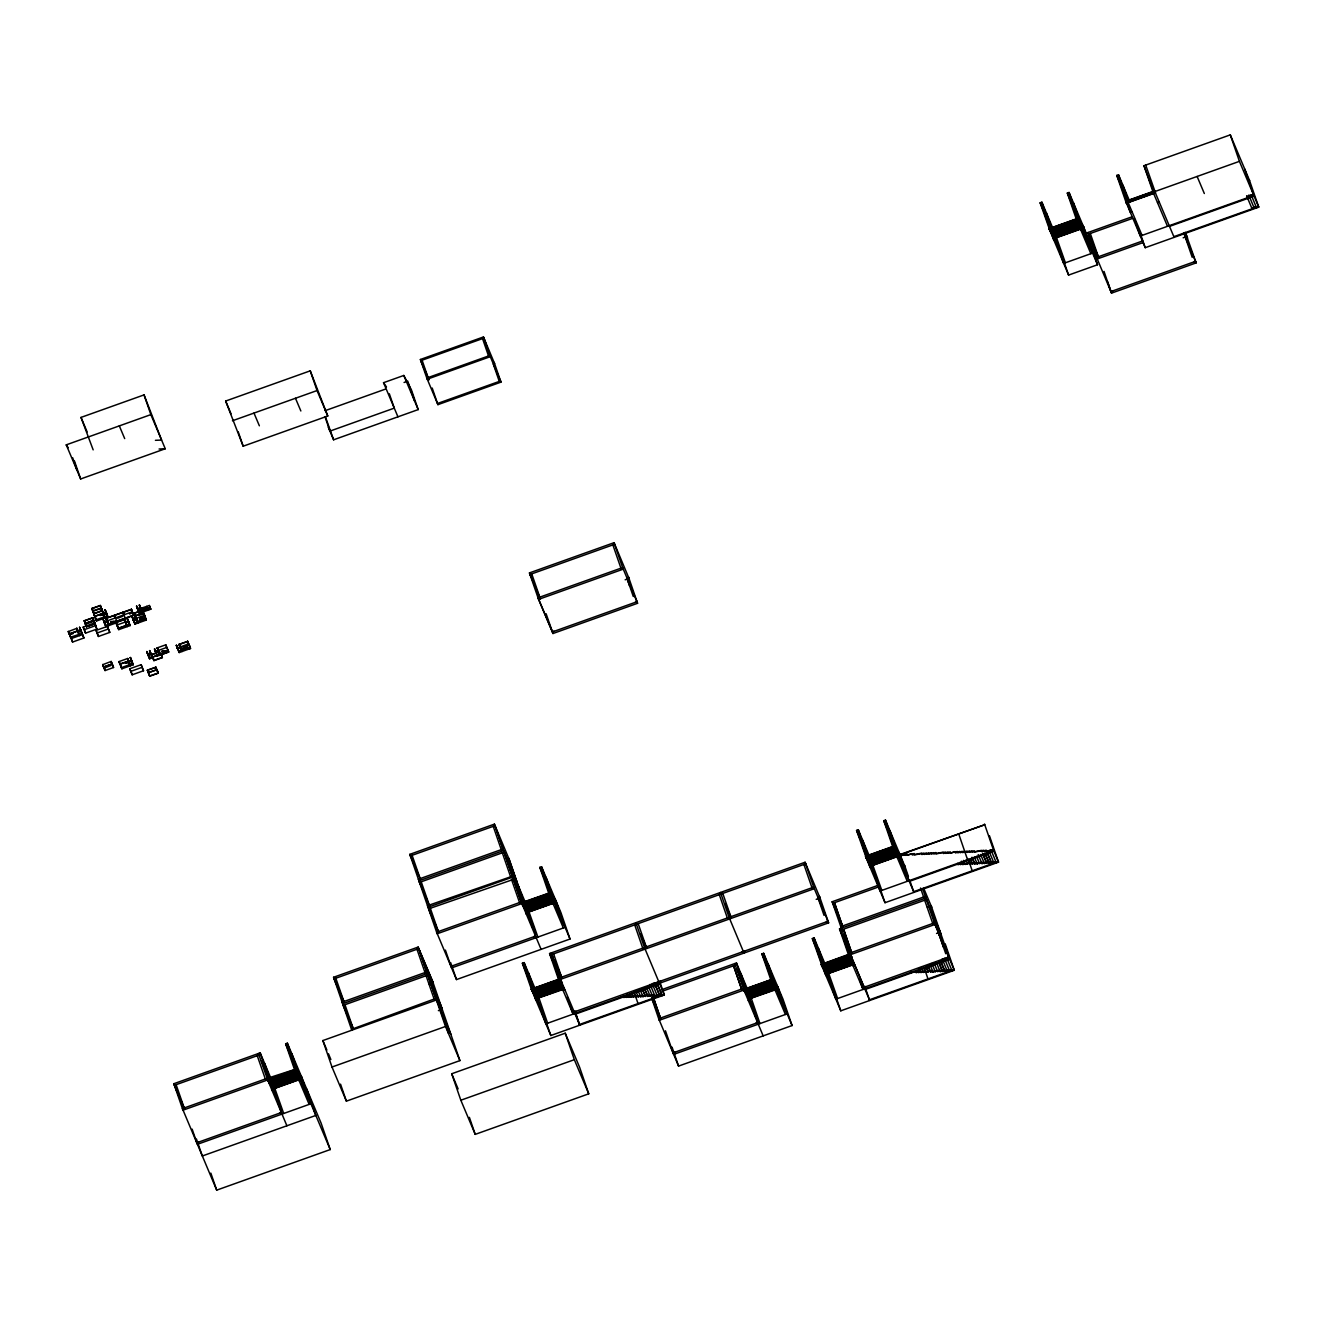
<?xml version="1.0" encoding="UTF-8"?>
<svg xmlns="http://www.w3.org/2000/svg" width="1325" height="1325" viewBox="0 0 1325 1325"><rect width="100%" height="100%" fill="white"/><g stroke="black" fill="none" stroke-linecap="round" stroke-linejoin="round"><path stroke-width="1.5" d="M93.164 449.871L81.007 417.408L144.044 394.9L161.584 440.066L155.423 440.314M66.25 444.852L150.851 414.626L165.261 448.761L80.659 478.971L66.25 444.852L68.221 447.701M225.648 401.044L310.249 370.834L327.772 416L243.171 446.21L225.648 401.044L231.014 413.764M232.438 420.77L317.039 390.56L327.772 416M483.443 336.964L490.233 356.69L427.197 379.215L420.389 359.489L483.443 336.964L494.589 363.597L493.297 364.044L499.277 381.418M483.84 338.157L420.803 360.665L428.952 379.96M397.947 416.828L383.538 382.693L403.794 375.455L411.413 389.848L418.203 409.591L333.602 439.801L328.236 427.081M325.089 410.684L385.525 389.086M404.059 382.478L407.736 381.153L414.526 400.895M437.515 403.479L500.568 380.954M500.966 382.13L489.819 355.514L426.783 378.039L437.929 404.655L500.966 382.13L494.175 362.404M1079.03 220.232L1049.913 230.583L1040.142 202.808L1041.881 202.178L1053.209 229.043M1081.73 227.221L1090.856 253.704L1076.447 219.569L1067.321 193.086L1069.06 192.473L1088.388 238.268L1097.514 264.752L1068.596 275.087L1049.036 228.612L1077.954 218.277M1126.548 203.205L1155.483 192.87L1154.588 190.899L1125.67 201.234L1145.231 247.692L1258.75 207.147L1239.422 161.352L1125.902 201.897L1116.793 175.43L1118.515 174.801L1129.099 199.843M1167.491 226.31L1153.081 192.191L1143.972 165.708L1230.296 134.868L1249.641 180.68M1049.168 228.827L1078.086 218.492M1126.697 203.404L1125.819 201.45L1152.8 191.81M1051.238 228.347L1078.235 218.708L1079.676 221.523M1127.89 200.969L1152.949 192.026M1049.251 229.275L1078.384 218.923L1079.395 221.093M1049.549 229.705L1078.467 219.37M1126.184 202.327L1155.102 191.993M1051.603 229.225L1078.6 219.586M1141.753 197.028L1147.582 194.725M1049.632 230.153L1078.947 219.768M1126.267 202.775L1155.185 192.44M1049.764 230.368L1078.881 220.016M1126.416 202.99L1155.334 192.655M1050.046 230.798L1079.362 220.414M1050.195 230.997L1079.312 220.646M1050.477 231.428L1079.461 220.861M1079.792 221.06L1050.626 231.643L1049.599 229.473M1050.907 232.074L1080.223 221.689L1081.233 223.875M1051.04 232.289L1080.355 221.904M1051.189 232.504L1080.306 222.136M1051.321 232.703L1080.637 222.335M1051.47 232.918L1080.587 222.567M1080.72 222.782L1051.603 233.134L1050.162 230.318M1051.884 233.564L1081.068 222.981M1052.033 233.78L1081.15 223.428M1052.182 233.995L1081.299 223.643M1052.315 234.21L1081.432 223.859M1051.007 231.593L1052.464 234.426L1081.581 224.058M1052.597 234.624L1081.912 224.256M1052.746 234.84L1082.061 224.472L1082.939 226.426L1081.482 223.61L1082.376 225.581M1052.878 235.055L1081.995 224.703M1082.277 225.134L1053.309 235.701L1051.868 232.885M1053.441 235.916L1082.575 225.565M1082.757 225.532L1053.59 236.132L1052.713 234.161L1054.153 236.976L1083.469 226.608M1053.739 236.33L1083.038 225.962M1053.872 236.546L1082.989 226.194M1054.021 236.761L1083.138 226.409M1083.419 226.84L1054.303 237.192L1053.276 235.022M1054.435 237.407L1083.552 227.055M1054.717 237.837L1083.701 227.271M1083.933 227.933L1054.998 238.252L1053.557 235.436M1055.429 239.163L1053.69 239.775L1044.58 213.308L1046.303 212.679L1051.52 227.817M1132.063 211.785L1130.341 212.398L1121.215 185.931L1122.954 185.301L1128.155 200.439M1157.52 202.692L1159.259 202.062M1143.276 242.508L1097.133 258.988L1088.024 232.504L1132.246 216.72M1132.792 218.31L1088.57 234.094L1098.177 256.851M1088.868 234.807L1090.309 233.482L1098.624 257.481L1096.885 258.093M106.497 613.111L100.22 615.363L106.397 612.962L107.905 616.937L96.543 620.978L91.889 608.457L100.336 605.442L101.627 609.003M100.418 605.674L91.938 608.622L95.069 616.937M1246.858 196.481L1251.197 194.924L1256.58 207.926L1256.133 206.601L1251.794 208.141L1246.626 195.818M1253.599 194.808L1249.26 196.365L1248.796 195.04M1253.831 195.471L1140.312 236.032L1134.316 218.625M92.733 610.957L101.23 607.993M1169.528 226.393L1254.113 196.183L1244.705 169.004M92.849 611.272L101.329 608.308M101.131 608.308L101.959 610.709L93.644 613.591L96.178 619.603L95.168 617.251M93.76 613.922L102.34 610.676M93.793 613.988L96.543 620.978M102.257 610.957L102.853 613.293M1142.73 240.918L1096.587 257.398L1111.543 293.123L1196.144 262.897L1185.428 232.637M106.083 612.498L94.622 616.407L103.052 613.293L105.006 617.963L101.777 608.854M103.184 613.574L106.248 612.73M86.026 625.897L84.253 620.746L92.717 617.732L95.118 623.959M84.303 620.912L92.8 617.963M100.269 615.512L106.547 613.243M85.164 623.396L93.595 620.299M104.261 616.622L100.336 605.442M93.711 620.613L85.231 623.562L86.638 626.907M96.062 619.818L107.408 615.761M92.468 621.756L85.694 624.174L86.523 626.592M140.185 607.744L139.456 605.028L141.427 609.748L138.496 610.643M78.357 631.727L76.916 628.315L68.337 631.561L69.347 633.897M80.825 631.098L79.632 627.338L83.922 637.987L72.577 642.045L68.287 631.396L69.198 634.046L80.643 630.087M76.833 628.613L77.463 630.998M106.762 621.027L105.851 618.378L131.407 609.252L133.759 615.313L105.487 625.417L103.135 619.355L104.493 623.048L107.954 621.707M1173.851 236.662L1258.518 206.485M108.203 624.439L106.033 618.311L131.49 609.483M83.193 627.089L85.545 633.135L96.891 629.093L95.45 625.682L84.104 629.723L83.193 627.089L94.506 622.932M77.181 629.425L79.102 634.443M103.582 620.398L105.983 626.576L117.329 622.518L114.497 615.297L115.408 617.947M88.245 626.046L95.019 623.628M88.295 626.212L95.069 623.793M140.483 607.827L137.469 608.722L139.407 613.293L150.735 609.169M137.568 608.904L140.632 608.059L142.288 612.266L139.274 605.094M69.148 633.88L77.595 630.866M137.734 609.152L140.798 608.308M137.883 609.384L149.377 605.492L150.752 609.235L150.238 608.009L138.91 612.133M77.728 631.147L80.792 630.336M104.046 622.005L132.301 611.802M142.62 609.699L142.09 608.39L137.916 609.765L136.558 606.072L138.164 609.417M77.877 631.396L80.958 630.567L82.481 634.576L71.136 638.633L69.728 634.808L73.107 633.598M104.079 622.088L107.126 621.226M141.891 608.539L143.05 608.341M78.026 631.628L81.073 630.75L78.042 631.942M104.211 622.27L107.292 621.458L108.882 625.549L105.851 618.378M142.852 608.49L145.982 609.533M69.745 634.907L70.755 637.242M104.377 622.518L107.441 621.69M145.22 609.434L143.762 608.308L144.259 609.483M117.677 618.262L122.695 616.291M129.519 614.038L132.848 612.663L133.759 615.313M146.413 609.384L144.723 608.274L145.27 609.566M95.93 626.278L92.717 617.732M148.085 609.301L147.837 608.125L145.965 608.341M1183.175 237.804L1187.018 236.43M110.637 621.723L111.598 622.866M137.204 621.972L134.107 613.193L139.191 611.388M110.869 621.707L112.078 621.64M134.173 613.359L139.241 611.554M148.599 608.225L150.288 609.334M1187.283 237.308L1185.544 237.937L1192.218 257.348M114.198 622.601L113.702 621.442L115.441 622.684L124.451 619.62M147.373 609.334L146.644 608.175L148.864 609.401L148.118 608.241M1185.842 238.633L1187.564 238.02L1185.179 232.322M70.556 637.226L81.984 633.4M110.654 622.899L111.797 622.717L111.35 621.69M116.401 622.634L114.662 621.392M149.824 609.351L148.566 609.285M108.302 624.141L133.709 615.148M114.679 622.584L113.47 622.634M128.442 622.121L127.266 618.361L129.204 622.932M136.939 619.239L133.494 620.58L132.136 616.887L134.653 622.882L145.866 618.957M135.763 618.56L134.852 615.91L143.464 612.73M135.084 616.009L143.365 613.044L144.177 615.38M96.079 630.402L107.424 626.344L109.776 632.406L98.431 636.464L96.079 630.402L98.431 636.464M138.943 615.413L144.011 613.591L146.33 620.05L134.984 624.108L133.03 619.471L144.375 615.38L146.33 620.05M135.299 616.953L134.107 613.193M128.21 621.027L116.815 625.052L115.904 622.402L124.55 619.322L126.72 625.45M128.359 621.259L125.312 622.121L124.368 619.388L126.902 625.383L125.991 622.733M125.444 622.319L128.525 621.491M133.08 619.62L136.144 618.775M96.99 633.052L108.335 628.994L107.424 626.344M125.61 622.551L128.674 621.723L130.115 625.582L118.753 629.64L116.766 624.903M133.229 619.835L136.293 619.007M125.66 622.949L128.707 621.773M133.378 620.067L136.591 619.04L137.237 620.547L134.968 615.694M139.804 617.897L144.872 616.075M139.903 618.212L144.922 616.241L143.431 612.663L144.69 616.142M141.792 620.332L139.821 619.106L140.549 620.266M144.193 620.216L141.974 619.007L139.837 620.299M144.657 619.007L144.922 620.183L143.713 620.249C144.061 618.262 140.135 618.659 142.04 620.332M139.854 620.365L139.589 619.123M142.752 619.106L143.945 619.04M118.173 628.232L126.67 625.284M144.177 619.04L145.584 620.017L143.696 619.057L144.392 620.083M118.256 628.464L129.618 624.406M137.287 621.673L145.783 618.725M1195.299 260.611L1193.858 261.936M1110.996 291.533L1195.597 261.307M102.77 664.653L111.168 661.457L113.519 667.518L105.072 670.549L103.565 666.972L112.029 663.957L103.632 667.138L102.721 664.487L104.211 668.065L110.919 665.481M102.803 664.719L103.781 666.988M146.793 651.602L149.311 657.598L146.793 651.602L147.87 654.533L150.901 653.656M151.613 655.146L149.51 650.625L152.524 657.796L149.626 658.823L147.671 654.186L150.586 653.175M156.068 652.215L154.445 648.869L157.294 656.09L168.656 652.033L167.728 649.382M158.702 651.519L157.162 647.892L165.807 644.811L168.192 650.939L156.797 654.914M131.423 660.314L119.962 664.223L119.051 661.572L127.68 658.492L129.635 664.521M131.142 660.231L130.397 657.515L132.334 662.102M119.134 661.804L120.111 664.073M127.598 658.79L128.227 661.175M112.493 665.1L113.437 667.303M149.957 651.685L151.862 656.687L149.145 657.664M154.892 649.912L157.294 656.09M119.896 664.057L128.392 661.109M147.704 654.252L150.735 653.407M168.656 652.033L166.718 647.461L155.356 651.503L158.238 650.426L159.53 653.954L157.344 647.826L159.563 652.529M128.508 661.374L131.589 660.546M155.505 651.751L158.569 650.923L159.729 653.954M104.99 670.317L104.36 667.933M128.674 661.606L131.738 660.777M147.986 654.716L151.067 653.888M155.654 651.983L158.735 651.155M131.506 660.446L133.245 664.753L121.883 668.81L120.509 665.084L121.403 667.634L132.748 663.577M125.56 663.179L131.837 660.927M148.152 654.947L151.116 653.987M155.803 652.215L159.265 651.221L159.795 652.513M125.61 663.328L131.887 661.059M151.033 654.268L149.675 650.558M155.803 652.562L154.627 648.803M180.912 647.71L177.699 649.035L176.341 645.341L177.964 648.687M180.415 647.329L179.239 644.298L181.409 650.426L179.057 644.364L187.703 641.283L188.995 644.844M156.648 652.761L151.58 654.567L152.524 657.796M179.289 644.463L187.786 641.515M156.698 652.91L151.63 654.732L153.038 658.078M162.909 651.188L164.797 652.148M164.83 651.088L166.519 652.198C170.147 652.331 164.052 649.101 166.271 652.215M163.588 652.198L161.948 651.221L163.108 652.231M166.735 651.006L168.142 651.983M164.317 652.165L166.039 652.231L165.294 651.072M153.849 660.397L162.329 657.448L160.888 654.037L152.425 657.051L153.932 660.628L162.379 657.614L161.468 654.964L162.163 657.515M164.598 652.298L163.82 651.006L165.559 652.248L166.751 652.198L166.503 651.006M180.349 647.229L177.285 648.074L188.581 643.834L187.703 641.283M177.451 648.306L180.515 647.461M168.623 651.966L160.159 654.981L157.162 647.892M177.6 648.538L180.664 647.693M182.138 647.196L187.438 645.308M183.811 647.643L184.771 648.72M184.523 648.72L184.059 647.627L185.732 648.67M182.171 648.968L183.38 648.919M186.957 647.561L188.647 648.67M184.092 648.886L185.252 648.687M129.817 668.744L141.162 664.686L143.514 670.748L132.169 674.806L129.817 668.744L130.728 671.394L142.073 667.336L143.514 670.748M181.508 650.144L189.988 647.18M178.693 651.403L190.071 647.412L189.144 644.695M186.477 647.577L186.974 648.753L188.117 648.554L187.67 647.527M186.444 648.637L185.947 647.461L187.935 648.703C190.618 649.366 187.057 645.755 189.359 648.637M176.341 645.341L179.19 652.562L190.518 648.438L189.624 645.855M156.748 669.787L148.284 672.802L147.373 670.152L155.837 667.138L158.188 673.199L149.725 676.214L148.234 672.636L156.731 669.688L155.837 667.138M147.439 670.317L155.919 667.369M148.847 673.663L149.858 675.998M157.327 670.698L157.957 673.1M149.642 675.982L158.139 673.034M628.464 576.822L637.573 603.289L552.989 633.516L538.579 599.38L529.453 572.913L614.055 542.687L629.011 578.412L625.168 579.787M530 574.503L614.601 544.277M530.298 575.199L531.739 573.874L540.053 597.873L538.331 598.503M614.899 544.973L612.862 544.89L621.177 568.889L622.916 568.276M538.579 599.38L623.164 569.17L614.055 542.687M628.713 577.717L626.973 578.329L629.657 586.097M552.144 631.23L554.165 631.313M636.729 601.003L635.288 602.328M637.027 601.716L552.442 631.926L538.033 597.79L622.618 567.58L637.573 603.289M550.885 893.199L437.167 933.777L409.822 854.343L494.407 824.133L509.363 859.859L507.624 860.472M410.369 855.933L494.954 825.723M410.667 856.646L412.108 855.321L420.423 879.32L418.683 879.933M501.546 850.335L503.285 849.722L495.252 826.419L493.231 826.336L501.248 849.64M419.478 882.417L504.08 852.19M419.777 883.113L421.217 881.787L429.532 905.787L427.793 906.416M510.655 876.802L512.394 876.189L504.378 852.886L502.341 852.82L510.357 876.107M428.041 907.294L514.382 876.454L523.491 902.938M554.231 901.497L563.357 927.98L548.947 893.845L539.838 867.362L541.561 866.749L560.906 912.544L570.015 939.028L456.496 979.573L436.621 932.187L521.222 901.961L541.097 949.363M428.886 909.579L430.327 908.271L438.641 932.27L436.919 932.883M521.503 902.656L513.487 879.369L511.45 879.287L519.781 903.286L550.455 892.553M515.359 883.063L517.098 882.45L509.065 859.147L507.342 859.776L512.974 876.007M515.657 883.775L517.396 883.146L502.987 849.01L418.385 879.237L422.393 888.711M516.75 886.938L518.489 886.326M517.081 887.584L518.82 886.955M523.607 902.408L550.604 892.768M521.818 903.319L550.736 892.984M521.901 903.766L550.819 893.431M522.05 903.981L550.968 893.646M522.133 904.428L551.101 893.862M522.265 904.644L551.25 894.077M524.485 904.379L551.862 894.69L553.32 897.505M524.617 904.594L552.012 894.905M524.766 904.809L551.962 895.137M523.176 905.687L552.293 895.336M523.127 905.919L552.442 895.551M523.259 906.134L552.376 895.783M523.408 906.35L552.724 895.965L554.165 898.797M523.822 906.996L553.005 896.396M523.971 907.194L553.088 896.843M524.104 907.41L553.237 897.058M524.253 907.625L553.37 897.273M553.717 897.472L524.402 907.84L523.938 906.515L524.965 908.702M553.651 897.704L524.534 908.056L523.888 906.747L552.856 896.18L553.734 898.151M524.683 908.271L553.8 897.919M553.933 898.135L524.816 908.486L524.087 906.731M351.788 1030.221L333.569 977.27L418.153 947.06L432.563 981.179L459.908 1060.613L346.388 1101.158L331.995 1067.023L322.869 1040.556L436.389 999.994M525.098 908.9L554.214 898.549M525.247 909.116L554.363 898.764M525.379 909.331L554.562 898.747L555.572 900.917M554.844 899.178L525.296 908.884M524.766 910.242L554.794 899.41M525.81 909.977L554.927 899.625M525.959 910.192L555.076 899.841M555.407 900.023L526.091 910.407L524.65 907.592L525.015 908.453M555.556 900.238L526.24 910.623L525.346 908.652M334.413 979.556L335.838 978.247L344.169 1002.247L342.43 1002.859M526.522 911.037L555.639 900.685M555.771 900.901L526.654 911.252L525.926 909.497M526.803 911.468L555.97 900.884M556.053 901.331L526.936 911.683L525.495 908.867M527.085 911.898L556.202 901.547M527.217 912.113L556.152 901.778L555.258 899.808L556.434 902.209L527.516 912.528M527.367 912.329L556.285 901.994M525.859 913.422L527.598 912.793M526.191 914.051L527.93 913.438M425.292 973.262L427.031 972.633L418.998 949.346L416.977 949.263L424.994 972.567M342.678 1003.754L427.279 973.527M450.732 965.61L452.752 965.693M535.333 935.4L533.892 936.709M451.03 966.323L535.615 936.096L536.161 937.686M343.523 1006.039L344.964 1004.714L353.278 1028.713L351.539 1029.326L435.842 998.421L450.798 1034.129M432.811 982.073L431.089 982.703L438.443 1004.052M895.65 847.834L866.467 858.418L856.563 830.427L858.302 829.814L868.869 854.857M898.151 854.857L907.277 881.324L892.868 847.188L883.758 820.722L885.481 820.092L905.273 867.229M429.267 984.144L433.109 982.769L418.7 948.634L334.115 978.86L343.722 1001.617M296.485 1069.639L182.966 1110.201L173.84 1083.717L260.18 1052.878L271.509 1079.742M300.03 1077.921L309.156 1104.387L294.746 1070.269L285.637 1043.785L287.359 1043.173L321.097 1123.103L330.223 1149.57L216.704 1190.132L182.419 1108.611L267.021 1078.384L286.896 1125.77M174.685 1086.003L176.126 1084.695L184.44 1108.677L182.718 1109.307M560.79 980.252L531.872 990.587L522.381 963.242L524.12 962.613L535.466 989.477M567.233 997.112L573.096 1014.138L558.686 980.003L549.577 953.52L805.087 862.244L820.043 897.969L816.2 899.344M805.633 863.834L551.846 954.497L560.177 978.496L561.899 977.867L553.585 953.867L552.144 955.192M805.931 864.529L803.911 864.447L812.225 888.446L813.964 887.833M434.401 999.729L436.14 999.116L428.124 975.813L426.087 975.73L434.103 999.033M267.435 1077.242L262.88 1064.008L264.619 1063.379L269.82 1078.517M439.105 1005.99L440.844 1005.377M439.403 1006.685L441.142 1006.073M894.375 845.913L865.457 856.248L885.017 902.706L998.537 862.161L989.411 835.678M865.589 856.447L894.524 846.128L895.965 848.944M894.657 846.327L865.738 856.662L867.047 859.262L866.153 857.308M865.689 856.894L894.806 846.543M441.937 1008.557L440.198 1009.17L448.513 1033.169L450.252 1032.539M865.821 857.109L894.938 846.758L895.816 848.729M865.97 857.325L895.087 846.973M866.053 857.772L895.22 847.188M438.376 1010.627L442.235 1009.253L427.826 975.117L343.225 1005.344L352.831 1028.084M866.186 857.987L895.302 847.636L896.379 849.573M866.335 858.202L895.452 847.851M866.616 858.633L895.733 848.282M866.765 858.848L896.064 848.464M866.898 859.064L896.213 848.679L897.654 851.495L896.644 849.325M868.968 858.583L896.164 848.911M867.328 859.693L896.296 849.126M867.461 859.908L896.445 849.342M867.61 860.124L896.727 849.772M867.742 860.339L896.926 849.756M897.008 850.203L867.892 860.554L866.451 857.739M868.024 860.77L897.34 850.385L898.234 852.356M868.173 860.985L897.29 850.617M897.439 850.832L868.322 861.184L867.295 859.014L868.736 861.83M868.455 861.399L897.77 851.031L899.211 853.847M868.604 861.614L897.721 851.263M897.853 851.478L868.885 862.045L868.008 860.074M869.018 862.26L898.135 851.909M869.167 862.476L898.284 852.124M869.299 862.691L898.615 852.306L900.073 855.122L871.138 865.457M898.764 852.522L869.448 862.89L868.571 860.935M898.714 852.753L869.581 863.105L868.14 860.289M869.73 863.32L898.847 852.969M869.879 863.536L898.996 853.184M265.282 1078.997L296.253 1068.977M899.128 853.399L870.012 863.751L869.134 861.78M267.468 1079.527L296.403 1069.192M870.161 863.966L899.476 853.582M269.538 1079.047L296.535 1069.408M899.559 854.045L870.442 864.397L868.985 861.581M870.575 864.612L899.692 854.244M267.7 1080.19L296.618 1069.855M871.005 865.242L984.79 824.713L870.724 864.811L869.697 862.641M267.849 1080.405L296.767 1070.07M870.856 865.026L899.973 854.675M267.932 1080.852L297.098 1070.252M268.064 1081.068L297.247 1070.467L298.125 1072.438M297.33 1070.915L268.213 1081.283L258.441 1053.491M869.846 862.857L871.287 865.672L900.205 855.337M270.283 1080.803L297.661 1071.113L299.119 1073.929M871.419 865.887L904.693 853.996L905.141 855.321L914.283 853.548L914.73 854.873L923.856 853.101L924.32 854.426L928.659 852.869L929.107 854.194L933.446 852.654L933.91 853.963L943.036 852.19L943.499 853.515L947.839 851.975L948.286 853.3L957.428 851.511L957.876 852.836L962.215 851.296L962.679 852.621L967.002 851.064L967.465 852.389L971.805 850.832L972.252 852.157L981.394 850.385L981.842 851.71L986.181 850.153L991.564 863.155L995.903 861.598L996.367 862.923L990.984 849.938L986.645 851.478M268.693 1081.68L297.612 1071.345M268.826 1081.896L297.761 1071.561M268.776 1082.128L298.092 1071.759M871.85 866.782L870.111 867.411L861.648 842.816L881.821 890.417L870.409 858.484M268.925 1082.343L298.042 1071.991M643.039 948.899L646.501 947.657L638.186 923.657L634.708 924.9L642.741 948.187M727.624 918.672L731.102 917.43L722.787 893.431L719.309 894.673L727.326 917.977M269.058 1082.558L298.175 1072.207M560.193 978.711L531.275 989.046L550.836 1035.521L664.355 994.959L659.8 981.726M269.207 1082.773L298.523 1072.389L299.814 1074.989M531.408 989.262L560.342 978.927L561.071 980.682L532.153 991.017M269.488 1083.188L298.655 1072.604M533.478 988.781L558.554 979.838M269.621 1083.403L298.738 1073.051M531.507 989.709L814.213 888.711L805.087 862.244M269.77 1083.618L298.887 1073.267M531.64 989.924L560.558 979.589M269.903 1083.833L299.036 1073.482M531.789 990.139L560.707 979.804M299.367 1073.681L270.052 1084.049L269.588 1082.724L270.615 1084.91L299.732 1074.542M299.317 1073.912L270.201 1084.264L269.455 1082.508M532.004 990.802L560.939 980.467M270.333 1084.479L299.45 1074.128M299.599 1074.343L270.482 1084.695L269.737 1082.939M532.302 991.233L559.481 981.56M559.63 981.775L532.435 991.448L531.557 989.477M270.896 1085.324L299.881 1074.757M532.584 991.647L559.564 982.007M271.045 1085.539L300.212 1074.956M532.716 991.862L560.111 982.189M300.295 1075.403L270.962 1085.092M532.865 992.077L560.044 982.421M271.327 1085.97L300.444 1075.618M533.147 992.508L562.065 982.173M271.459 1086.185L300.593 1075.834M271.608 1086.401L300.725 1076.049M533.428 992.938L560.624 983.266M271.757 1086.616L301.057 1076.231M533.561 993.154L560.757 983.481M270.449 1083.999L271.89 1086.815L301.206 1076.447M533.71 993.369L560.906 983.697M272.039 1087.03L301.156 1076.678M533.859 993.568L561.038 983.912M272.321 1087.461L301.288 1076.894M533.992 993.783L561.187 984.127M301.57 1077.324L272.453 1087.676L271.575 1085.705M561.32 984.343L534.141 993.998L532.683 991.183M272.602 1087.891L301.769 1077.308M561.402 984.79L534.273 994.214L533.395 992.243M301.852 1077.755L272.735 1088.107L271.294 1085.291M331.995 1067.023L445.498 1026.477L459.908 1060.613M534.555 994.644L561.75 984.972M272.884 1088.322L302.001 1077.97M534.704 994.86L561.883 985.187M301.951 1078.202L273.016 1088.537L272.138 1086.566M562.032 985.403L534.836 995.075L533.958 993.104M273.165 1088.736L302.083 1078.418M562.181 985.618L534.985 995.274L533.544 992.458M273.314 1088.951L302.232 1078.616L300.924 1076.016L301.802 1077.987M535.118 995.489L562.115 985.85M271.658 1089.846L273.397 1089.216M535.267 995.704L562.264 986.065M562.595 986.264L535.416 995.92L534.522 993.965M271.989 1090.475L273.728 1089.862M562.744 986.463L535.548 996.135L534.389 993.75M535.697 996.35L562.877 986.678M535.979 996.781L563.026 986.893M563.108 987.34L535.88 996.334M536.261 997.195L563.44 987.539M536.393 997.41L563.589 987.754M563.738 987.97L536.542 997.626L535.101 994.81L535.598 995.903M563.87 988.185L536.675 997.841L535.946 996.085M536.824 998.056L563.821 988.417M536.956 998.272L563.953 988.632M824.034 915.36L818.022 897.886L819.744 897.273M537.105 998.487L564.235 989.046M564.848 989.891L563.125 990.504L560.508 982.935L533.279 992.723L531.987 990.123M449.953 1031.844L448.513 1033.169M964.617 851.18L960.277 852.72L959.813 851.412L955.474 852.952L955.027 851.627L950.688 853.184L950.224 851.859L945.884 853.399L945.437 852.074L936.311 853.863L935.847 852.538L931.508 854.078L931.061 852.753L926.722 854.31L926.258 852.985L921.918 854.542L921.471 853.217L912.329 854.989L911.882 853.664L907.542 855.221L907.078 853.896L902.739 855.437L902.292 854.112M965.064 852.505L969.403 850.948L969.867 852.273L974.206 850.733L974.653 852.041L983.796 850.269L984.243 851.594L993.369 849.822L998.537 862.161M822.113 966.323L851.031 956.004L832.15 901.745L878.293 885.266M832.696 903.335L878.839 886.856M832.994 904.031L834.717 903.418L842.75 926.705L841.011 927.334M993.601 850.484L880.082 891.029L862.741 840.315L861.002 840.928L856.563 830.427M961.403 861.184L962.811 864.513L971.937 862.741L972.384 864.066L976.724 862.509L977.188 863.834L981.527 862.277L981.974 863.602L991.117 861.83L991.564 863.155M963.557 860.405L965.196 864.397L969.536 862.84M196.531 1142.034L198.551 1142.117M281.132 1111.824L279.691 1113.133M971.97 857.275L974.786 863.95L983.928 862.161L984.376 863.486L988.715 861.946L989.162 863.271L993.502 861.714L993.965 863.039L988.814 850.716M196.829 1142.746L281.413 1112.52M573.99 1011.223L576.011 1011.306M827.777 920.56L826.336 921.885M828.075 921.256L574.288 1011.919L574.835 1013.509M652.231 983.63L656.803 982.753L661.953 995.075M659.204 982.637L654.865 984.177L654.401 982.852M913.637 891.675L998.305 861.498M819.496 896.379L828.622 922.846L545.9 1023.844L536.36 996.731M575.133 1014.221L659.717 983.995M627.222 993.982L628.63 997.327L632.969 995.771L633.416 997.096L637.756 995.539L638.203 996.864L642.542 995.323L643.006 996.648L647.345 995.092L647.793 996.417L652.132 994.86L652.596 996.185L661.722 994.412L662.185 995.738L656.803 982.753M629.607 993.866L631.015 997.212L635.354 995.655M637.789 990.09L640.604 996.748L649.747 994.976L650.194 996.301L654.533 994.76L654.997 996.085L659.32 994.528L659.784 995.853L654.633 983.514M661.655 989.692L736.452 962.977L747.78 989.841M772.193 981.411L766.33 964.385L768.069 963.772L785.427 1014.486L771.017 980.367L761.892 953.884L763.631 953.271L782.959 999.067L792.085 1025.55L678.566 1066.095L658.691 1018.71L743.275 988.483L763.167 1035.868M662.202 991.282L735.259 965.18L733.52 965.809L741.553 989.096L743.573 989.179M923.575 897.025L925.612 897.108M822.245 966.538L812.341 938.547L814.08 937.934L825.409 964.799M859.793 979.987L863.055 989.444L848.646 955.308L839.52 928.842L925.86 898.002M926.407 899.592L841.806 929.802L843.843 929.885L851.859 953.188L821.235 964.368L840.779 1010.826L954.298 970.281L945.189 943.798M926.705 900.288L924.668 900.205L932.982 924.204L934.721 923.591M664.123 994.297L579.456 1024.49L575.547 1013.145M451.709 1073.763L565.228 1033.202L579.638 1067.337L588.747 1093.821L475.228 1134.366L460.835 1100.23L451.709 1073.763L458.119 1088.935M739.151 974.107L740.874 973.477L750 999.961L748.261 1000.574M927.301 907.029L931.144 905.654L949.677 959.3L865.076 989.527M931.392 906.548L929.67 907.161L934.34 920.759M658.972 1019.405L660.711 1018.793L653.358 997.427M743.607 989.411L772.525 979.076M743.739 989.626L770.736 979.987M745.809 989.146L772.806 979.506M774.396 982.537L772.939 979.722L659.237 1020.3L651.635 998.056M743.971 990.288L773.088 979.937M744.103 990.504L773.237 980.152L774.247 982.322M773.32 980.599L744.203 990.951L734.713 963.59M744.335 991.166L773.651 980.782M773.601 981.013L744.484 991.382L743.888 989.841M744.617 991.58L773.734 981.229M744.766 991.796L773.883 981.444M848.364 954.927L821.368 964.583L822.808 967.399L851.925 957.048M744.898 992.011L774.214 981.643M823.438 964.103L848.497 955.143M745.048 992.226L774.164 981.875M821.45 965.031L934.97 924.469L954.298 970.281M745.18 992.442L774.313 982.09M821.599 965.246L850.517 954.911M774.645 982.272L745.246 992.21M821.732 965.461L850.667 955.126M745.611 993.088L774.727 982.719M821.831 965.908L850.749 955.573M774.877 982.935L745.76 993.286L739.797 975.995M821.964 966.107L850.882 955.789M775.009 983.15L745.892 993.502L745.163 991.762M746.041 993.717L775.158 983.365M824.183 965.859L849.242 956.898M746.174 993.932L775.489 983.564M822.593 966.737L849.772 957.064M746.323 994.148L775.638 983.779M822.527 966.968L849.921 957.279M746.455 994.363L775.572 984.011M822.676 967.184L849.872 957.511M746.604 994.578L775.92 984.193M746.886 995.009L776.003 984.641M822.957 967.614L852.074 957.263M747.035 995.207L776.152 984.856M823.239 968.028L852.223 957.462M823.388 968.244L850.633 958.356M776.433 985.287L747.317 995.638L746.571 993.899L747.598 996.069L776.715 985.717M823.521 968.459L850.716 958.803M747.449 995.853L776.566 985.502M850.849 959.018L823.67 968.674L822.494 966.289M823.802 968.89L850.998 959.217M747.731 996.284L776.848 985.933M823.951 969.105L850.948 959.466M747.88 996.499L777.195 986.115M851.279 959.648L824.084 969.32L823.073 967.134L824.514 969.95M748.012 996.715L777.328 986.33M824.233 969.536L851.412 959.863M748.294 997.129L777.427 986.777M824.365 969.734L851.561 960.078M851.71 960.294L824.647 970.165L823.769 968.211M460.835 1100.23L574.338 1059.685L588.747 1093.821M748.592 997.559L777.709 987.208M824.796 970.38L851.793 960.741M778.04 987.407L748.724 997.775L747.416 995.174M824.945 970.596L851.925 960.956M748.873 997.99L777.99 987.638M825.077 970.811L852.273 961.138M749.006 998.205L778.123 987.854M823.918 968.426L825.227 971.026L852.406 961.354M778.272 988.069L749.155 998.421L748.128 996.234M825.359 971.242L852.555 961.569M937.984 931.16L939.723 930.548M749.287 998.636L778.206 988.301M825.508 971.457L852.687 961.784M749.437 998.835L778.504 988.732L777.046 985.899M825.641 971.656L852.637 962.016M852.919 962.447L825.79 971.871L824.912 969.917M853.118 962.43L826.071 972.302L824.63 969.486M826.204 972.517L853.399 962.844M777.179 990.239L775.44 990.868L773.485 985.187M826.353 972.732L853.35 963.093M853.482 963.308L826.502 972.948L825.475 970.761L826.916 973.577L853.913 963.938M936.543 933.463L940.27 932.137M826.634 973.163L851.892 964.186M826.783 973.362L853.963 963.706M940.518 933.015L938.779 933.645L943.466 947.226M854.045 964.153L827.065 973.792L826.187 971.838M827.197 974.008L854.194 964.368M827.628 974.902L825.889 975.531L816.78 949.048L818.502 948.435L823.719 963.557M854.807 965.196L853.068 965.826L850.468 958.257M672.802 1052.133L674.822 1052.216M757.387 1021.923L755.946 1023.231M673.1 1052.845L757.685 1022.618L758.231 1024.208M863.933 986.545L865.97 986.628M948.534 956.319L947.093 957.644M864.231 987.241L948.832 957.014L934.423 922.879L849.822 953.106L864.778 988.831M942.423 959.615L946.762 958.058L952.128 971.059L951.681 969.734L947.342 971.275L942.191 958.952M949.147 957.942L944.808 959.499L944.361 958.174M949.379 958.604L835.86 999.166L825.011 967.349M919.335 968.525L920.974 972.517L925.314 970.977M921.256 967.416L923.376 972.401L932.502 970.629L932.966 971.954L942.092 970.182L942.555 971.507L946.878 969.95L947.342 971.275M928.444 967.068L930.564 972.07L939.69 970.298L940.154 971.622L949.28 969.834L949.743 971.159L944.593 958.836M869.415 999.795L954.083 969.618M159.083 449.009L165.261 448.761M383.538 382.693L386.486 386.966M1249.028 195.702L1254.179 208.042L1253.732 206.717M1197.121 176.457L1204.326 193.516M1183.589 232.869L1196.144 262.897M1143.972 165.708L1153.611 191.347M1154.82 191.562L1174.149 237.374M1116.793 175.43L1127.36 200.472M1142.051 235.403L1127.641 201.284L1118.515 174.801M1129.298 207.015L1129.447 207.23M1127.376 203.802L1128.387 205.971M1126.515 202.51L1127.972 205.325M1125.819 201.45L1127.111 204.05M1088.024 232.504L1098.624 257.481M1112.735 290.904L1110.698 290.837L1104.023 271.41M1080.786 222.55L1082.094 225.151M1081.382 224.091L1079.941 221.275L1050.758 231.858L1049.45 229.258M1080.537 222.799L1079.08 219.983L1079.958 221.954M1067.321 193.086L1097.514 264.752M1054.75 232.687L1065.399 262.797L1050.99 228.662L1041.881 202.178M1040.142 202.808L1050.708 227.85M986.413 850.816L991.332 862.492M985.204 853.615L988.715 861.946M984.955 853.267L989.162 863.271M982.802 853.714L986.313 862.062M982.554 853.383L986.777 863.387M980.633 854.492L984.376 863.486M978.231 854.608L981.974 863.602M976.542 856.381L979.589 863.718M974.372 857.159L977.188 863.834M972.219 857.623L974.554 863.287M970.529 859.395L971.937 862.741M970.281 859.064L972.384 864.066M958.753 834.005L967.581 859.776M967.648 858.501L969.999 864.165L974.339 862.625L974.786 863.95M972.202 870.757L968.956 861.3M965.958 860.289L967.598 864.281M923.691 888.28L931.69 907.244L929.951 907.873L936.642 927.285M897.058 849.954L898.367 852.571M895.369 847.404L896.81 850.219M883.758 820.722L913.935 892.371L909.728 880.33M940.502 960.724L944.708 970.728M940.717 961.387L944.94 971.391M938.58 961.851L942.092 970.182M938.796 962.513L942.555 971.507M936.179 961.967L940.154 971.622M934.241 963.391L937.752 971.738M931.839 963.507L935.351 971.838M929.918 964.633L932.966 971.954M927.997 965.743L930.332 971.407M925.595 965.859L927.715 970.861M925.827 966.521L928.162 972.186M923.657 967.3L925.761 972.302L930.1 970.745L930.564 972.07M927.98 978.877L924.718 969.42M834.717 903.418L842.452 926.009M832.15 901.745L842.75 926.705M843.843 929.885L851.561 952.493M842.319 930.432L840.713 926.639L925.314 896.412L940.816 933.727L939.077 934.34L945.752 953.752M844.456 935.798L851.826 953.271M839.52 928.842L843.213 937.587M846.261 944.791L843.959 939.342L848.513 952.576M850.153 954.033L869.713 1000.491L865.507 988.45M828.622 922.846L813.666 887.137L559.879 977.784L579.754 1025.186L575.845 1013.84M826.949 968.426L837.599 998.537L823.189 964.401L814.08 937.934M812.341 938.547L822.908 963.59M776.202 984.624L777.642 987.44M775.357 983.349L776.798 986.164M775.953 984.889L774.496 982.073L775.39 984.028M773.8 980.997L775.092 983.597M761.892 953.884L792.085 1025.55M745.213 950.87L741.735 952.112M725.04 903.534L730.903 917.115M729.065 917.347L744.021 953.073L743.474 951.483M737.114 969.287L739.516 974.968M739.913 975.912L759.97 1023.579L750.861 997.112M742.464 982.256L749.668 999.315M746.091 993.485L745.942 993.27M746.522 994.131L747.168 995.423L776.334 984.839L777.228 986.81M529.453 572.913L540.418 599.148M420.389 359.489L428.836 379.48M643.105 939.756L646.501 947.657M660.612 981.08L657.15 982.322M640.455 933.761L646.053 947.027M403.794 375.455L418.203 409.591M644.463 947.574L664.355 994.959M655.113 984.525L659.32 994.528M652.463 984.293L657.382 995.969M650.062 984.409L654.997 996.085M648.372 986.181L652.596 996.185M651.718 997.609L660.711 1018.793M652.264 999.199L660.264 1018.163M646.451 987.307L650.194 996.301M644.53 988.417L647.577 995.754M644.281 988.086L647.793 996.417M642.128 988.533L644.944 995.207M642.36 989.195L645.408 996.532M640.19 989.974L643.006 996.648M635.868 991.199L638.203 996.864M633.698 991.978L635.818 996.98L640.157 995.439L640.604 996.748M638.021 1003.555L634.774 994.114M631.561 992.442L633.184 996.433M632.008 993.767L633.416 997.096M554.413 898.532L555.871 901.348M553.568 897.257L555.009 900.073M539.838 867.362L544.26 877.862L545.999 877.249L555.109 903.716L553.386 904.346L550.769 896.777M545.039 879.684L570.015 939.028M325.337 416.597L333.602 439.801M561.883 977.949L555.738 963.407L560.293 976.641M554.247 960.178L560.657 975.349M549.577 953.52L553.27 962.281M555.539 967.664L553.999 964.037L558.554 977.27M525.71 903.319L503.533 850.6L418.932 880.827L429.333 905.472M527.251 906.963L537.9 937.073L515.839 884.669M512.394 876.189L427.495 905.704L438.641 932.27M517.694 888.76L526.505 909.629M513.487 879.369L428.604 908.884L438.194 931.641M295.475 398.262L300.858 410.982M522.381 963.242L544.973 1018.494M253.986 413.085L259.369 425.805M409.822 854.343L420.423 879.32M441.689 1007.662L426.733 971.937L342.132 1002.164L353.278 1028.713M119.316 425.888L124.699 438.608M333.569 977.27L344.169 1002.247M187.57 641.499L190.535 648.505M189.591 647.428L190.088 648.604L188.846 648.521M188.415 648.67L187.868 647.378L189.326 648.505M187.454 648.72L187.189 647.544M187.902 649.366L186.991 646.716M185.715 647.478L186.196 648.654M184.556 647.677L185.003 648.703M183.844 647.71L184.324 648.869L183.082 648.786M179.057 644.364L182.088 651.536M81.007 417.408L87.152 431.95M149.377 605.492L150.537 609.318L147.605 608.125L148.135 609.434M150.056 609.334L149.327 608.192M167.463 650.973L167.911 651.999M149.576 609.368L149.079 608.192M166.933 650.857L167.182 652.033M149.096 609.384L148.847 608.208M166.453 650.873L167.232 652.165M146.744 606.353L147.655 609.45M147.357 608.142L147.903 609.45L146.214 608.341M146.446 608.324L146.661 609.368M145.75 609.55L145.253 608.374M163.836 652.198C162.263 649.614 165.608 652.927 162.925 652.364L162.379 651.072L163.356 652.215M162.18 651.221L162.627 652.248M143.58 609.649L143.1 608.473M142.62 608.506L143.1 609.666M142.09 608.39L142.868 609.682M142.388 609.699L141.361 608.423L141.907 609.732M141.659 609.732L141.179 608.572M145.584 618.725L146.114 620.133M322.869 1040.556L326.877 1050.029M328.484 1053.822L330.869 1059.52M144.624 618.874L145.104 620.05M143.464 619.073L143.961 620.233M142.934 618.957L143.431 620.117M142.504 619.106L143.199 620.133M142.272 619.123L142.951 620.15M139.075 612.067L136.558 606.072L139.407 613.293M141.742 619.007L142.272 620.315M141.079 620.365L140.582 619.206M140.301 619.073L140.798 620.249M154.015 660.347L153.22 658.012M137.469 621.624L136.707 619.255M134.852 615.91L137.866 623.081L135.249 615.943M132.086 611.802L131.291 609.467M156.516 669.688L155.721 667.353M132.136 616.887L134.653 622.882M127.084 618.411L130.115 625.582M127.995 621.061L129.436 624.473L127.266 618.361M124.451 615.843L122.943 612.266L123.854 614.916M147.373 670.152L149.046 673.663M122.861 612.564L125.246 618.179M125.229 621.872L127.217 626.609M114.745 615.463L115.557 617.798M116.583 621.193L117.113 622.601L116.385 621.442M116.633 622.618L116.153 621.458M115.374 621.359L117.842 626.99M118.356 628.183L117.577 625.913M130.231 657.581L133.245 664.753M114.232 621.541L114.911 622.568M113.503 621.574L113.95 622.618M112.509 621.491C114.248 624.588 111.449 620.63 113.95 621.425L114.48 622.717L115.672 622.667L115.424 621.491M112.807 622.8L112.559 621.624M112.078 622.833L111.598 621.673M128.194 661.109L130.347 665.779L127.68 658.492M110.588 621.591L111.085 622.75M106.994 614.287L105.056 609.699L107.905 616.937M105.801 612.415L107.242 615.827L105.056 609.699L106.232 613.458M300.079 1074.741L301.52 1077.556M299.218 1073.465L300.676 1076.281L299.649 1074.095M108.219 622.949L108.004 621.839M296.817 1069.838L298.257 1072.654M106.033 618.311L108.004 623.032M285.637 1043.785L330.223 1149.57M100.253 605.724L104.692 616.738M104.029 621.938L105.983 626.576M119.051 661.572L121.883 668.81M91.889 608.457L93.33 611.868M93.396 620.282L92.601 617.947M93.512 620.597L95.98 626.443M111.863 664.007L111.052 661.688M84.253 620.746L85.926 624.257M85.115 623.247L86.655 626.973M273.049 1083.37L283.699 1113.48L261.389 1060.778M79.467 627.404L83.922 637.987M262.88 1064.008L281.033 1108.76M76.751 628.381L79.268 634.377M77.43 630.932L79.583 635.602M173.84 1083.717L184.44 1108.677M183.993 1108.064L174.403 1085.307L258.988 1055.081L257.249 1055.71L265.58 1079.709M1249.342 179.968L1258.75 207.147M1251.197 194.924L1251.661 196.249M1230.296 134.868L1239.422 161.352M1145.711 165.095L1155.483 192.87M1140.676 234.459L1145.231 247.692M1127.658 204.216L1128.254 205.756M1126.383 202.294L1127.409 204.481M1107.65 281.827L1111.543 293.123M1083.337 226.393L1092.595 253.075L1063.66 263.41L1052.828 231.593M1082.624 225.316L1083.651 227.503M1080.918 222.766L1081.796 224.72M1069.06 192.473L1078.699 220.033M1059.47 248.603L1068.596 275.087M1053.988 236.082L1054.866 238.053L1083.784 227.718L1082.343 224.902L1053.027 235.27L1052.149 233.316M1051.437 232.239L1052.464 234.426M1050.874 231.395L1051.752 233.349M984.492 824.001L993.899 851.18L909.298 881.407L899.758 854.012M990.984 849.938L991.431 851.263M965.196 864.397L964.749 863.072L960.41 864.629L959.946 863.304M962.811 864.513L962.347 863.188L958.008 864.728L957.561 863.42M946.762 958.058L947.209 959.383M922.631 888.644L934.97 924.469M920.527 888.032L923.873 897.737M904.528 865.192L908.437 876.537M899.178 853.168L900.073 855.122M898.483 852.091L899.493 854.277M897.919 851.246L898.797 853.201M885.481 820.092L895.253 847.868M923.376 972.401L922.912 971.093L918.573 972.633L918.126 971.308L913.554 972.202M920.974 972.517L920.511 971.192L916.188 972.749L915.724 971.424M910.938 971.656L911.385 972.981M875.891 876.239L885.017 902.706M870.409 863.701L871.287 865.672M858.302 829.814L867.411 856.281M831.669 984.359L840.779 1010.826M824.332 969.055L825.227 971.026M821.931 965.428L822.808 967.399M776.914 985.701L777.924 987.87M775.771 983.978L776.649 985.949M775.075 982.918L776.086 985.104M772.657 979.291L773.535 981.262M763.631 953.271L772.757 979.738M627.272 579.025L633.284 596.498M720.502 892.47L729.611 918.937M754.041 1009.402L757.95 1020.747M748.84 997.311L756.343 1018.743M736.452 962.977L745.561 989.46M747.565 995.39L748.443 997.344L777.609 986.761L787.149 1013.873L673.647 1054.418L665.448 1030.784M747.002 994.528L747.598 996.069M733.818 966.505L741.834 989.808M484.072 338.67L490.051 356.028M482.548 338.62L488.527 355.978M546.115 613.757L552.989 633.516M658.873 981.709L659.419 983.299M635.901 922.68L645.01 949.164M672.057 1047.181L678.566 1066.095M653.738 998.669L660.413 1018.08M432.198 388.043L437.929 404.655M422.095 360.218L428.074 377.575M631.015 997.212L630.567 995.887L626.228 997.427L625.764 996.102L621.21 996.996M628.63 997.327L628.166 996.003L623.827 997.543L623.379 996.218M389.335 393.773L394.27 408.133L329.942 431.105L324.989 416.762M555.838 900.669L565.096 927.351L451.577 967.912L445.382 950.091M553.999 897.886L554.877 899.857M553.419 897.042L554.314 898.996M551.896 895.369L551.018 893.414L552.459 896.23L551.581 894.259L522.414 904.859L521.669 903.103M541.561 866.749L551.332 894.524M544.923 879.767L549.477 893M551.299 952.907L560.425 979.374M531.971 922.879L535.88 934.224M508.817 858.269L531.607 924.452M518.191 885.63L526.207 908.917M526.489 910.358L532.65 927.633M494.407 824.133L521.768 903.551M565.228 1033.202L574.338 1059.685M538.53 996.748L547.639 1023.231L533.23 989.096L524.12 962.613M546.927 1024.175L550.836 1035.521M532.12 990.338L532.998 992.293M310.249 370.834L317.039 390.56M450.632 962.563L456.496 979.573M418.153 947.06L445.498 1026.477M238.235 431.867L243.171 446.21M469.381 1117.356L475.228 1134.366M144.044 394.9L150.851 414.626M340.542 1084.148L346.388 1101.158M189.359 647.445L189.806 648.472M186.709 647.561L187.156 648.604M186.229 647.594L185.036 647.643L185.483 648.687M185.765 647.61L185.964 648.654M179.471 644.397L180.299 646.799M176.523 645.275L179.19 652.562M165.807 644.811L166.718 647.461M165.062 651.072L165.277 652.132M164.582 651.105L165.029 652.132M146.181 609.384L145.485 608.374M160.888 654.037L152.491 657.217L151.795 654.666M144.524 608.407L145.021 609.583L143.332 608.473M143.564 608.457L143.779 609.5M144.773 616.39L145.618 618.957M145.386 618.974L145.833 620.017M306.704 1088.968L315.814 1115.451L202.294 1155.996L196.431 1138.97M139.456 605.028L141.626 611.156M301.487 1076.877L310.895 1103.775L197.375 1144.32L192.142 1129.148M300.361 1075.171L301.239 1077.126M299.086 1073.25L299.963 1075.204M298.523 1072.389L299.4 1074.36M296.684 1069.623L297.562 1071.577M287.359 1043.173L296.999 1070.733M153.021 657.978L153.932 660.628M157.278 670.549L158.188 673.199M134.338 613.293L135.167 615.694M146.959 651.536L149.626 658.823M131.407 609.252L132.318 611.902M132.301 616.821L134.984 624.108M147.605 670.251L148.433 672.653M148.814 673.564L149.725 676.214M74.482 461.05L80.659 478.971M72.66 457.721L76.983 470.276M123.175 612.365L124.003 614.767M141.162 664.686L142.073 667.336M130.397 657.515L132.583 663.643M116.12 622.518L116.964 624.903M117.345 625.814L118.753 629.64M115.159 622.551L114.463 621.541M131.258 672.156L132.169 674.806M113.718 622.634L111.78 621.524L112.277 622.7M271.128 1082.293L281.96 1114.11M260.18 1052.878L269.29 1079.345M270.863 1084.645L271.89 1086.815M270.3 1083.784L270.681 1084.662M111.118 621.69L111.317 622.733M106.265 618.411L107.093 620.812M108.865 629.756L109.776 632.406M112.608 664.885L113.519 667.518M111.168 661.457L112.078 664.107M92.104 608.556L92.949 610.957M93.015 611.206L93.86 613.608M94.158 621.143L96.891 629.093M104.162 667.899L105.072 670.549M84.485 620.845L85.313 623.247M84.634 630.501L85.545 633.135M79.632 627.338L81.819 633.466M76.916 628.315L78.871 634.344M71.666 639.395L72.577 642.045M210.841 1173.105L216.704 1190.132M1073.498 202.973L1071.759 203.586L1080.885 230.07L1082.608 229.44L1073.498 202.973M889.92 830.593L888.181 831.222L897.307 857.689L899.029 857.076L889.92 830.593M291.798 1053.673L290.059 1054.286L299.185 1080.769L300.908 1080.14L291.798 1053.673M528.559 973.113L526.82 973.742L535.929 1000.209L537.668 999.597L528.559 973.113"/></g></svg>
